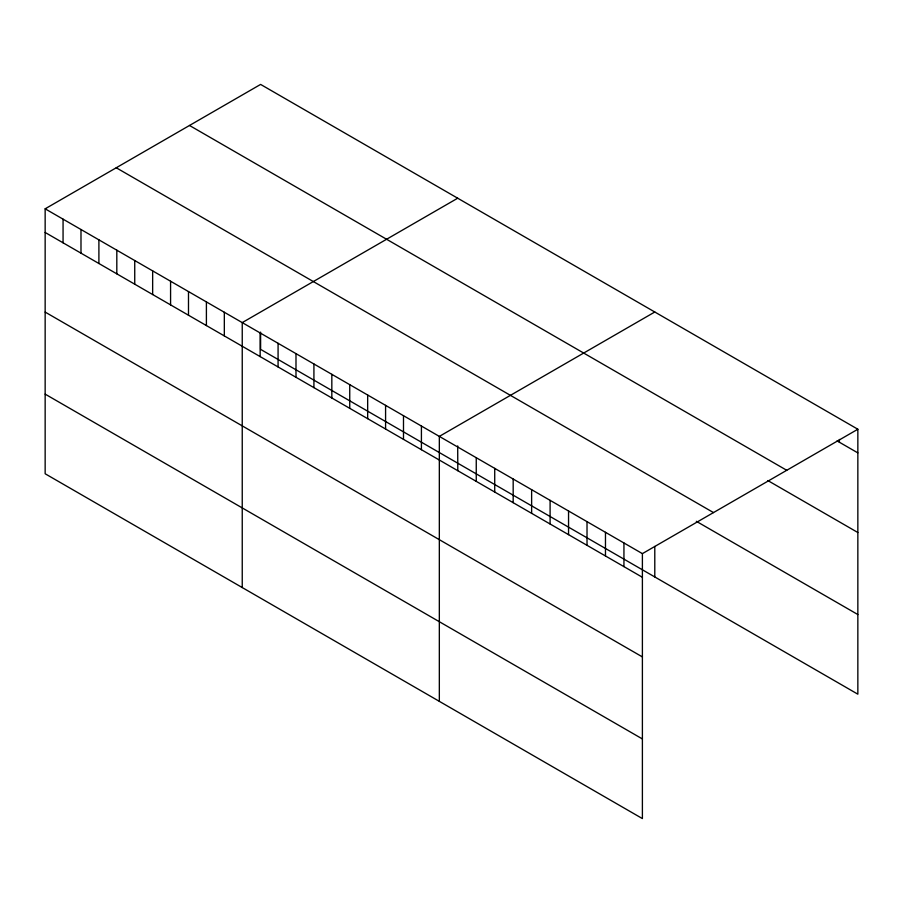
<?xml version="1.0" encoding="UTF-8"?>
<svg xmlns="http://www.w3.org/2000/svg" width="903" height="903" viewBox="0 0 903 903"><rect width="100%" height="100%" fill="white"/><g stroke="black" fill="none" stroke-linecap="round" stroke-linejoin="round"><path stroke-width="1.35" d="M45.15 208.819L642.394 553.629L642.394 818.581L45.15 473.759L45.15 208.819L260.606 84.419L857.85 429.241L857.85 694.181L260.606 349.371L260.606 332.112M457.697 198.208L242.241 322.608L242.241 587.548M654.788 312.009L439.332 436.397L439.332 701.338M642.394 553.629L857.85 429.241M837.081 440.901L857.85 452.888M189.506 125.472L786.75 470.294M767.855 480.565L857.85 532.522M116.25 167.766L713.494 512.588M696.326 521.302L857.85 614.559M45.15 232.466L642.394 577.288M45.15 312.088L642.394 656.91M45.15 394.126L642.394 738.947M839.395 439.456L839.395 442.233M654.788 546.428L654.788 576.949M623.939 542.974L623.939 566.621M605.473 532.318L605.473 555.966M587.018 521.663L587.018 545.31M568.551 510.996L568.551 534.655M550.096 500.341L550.096 523.988M531.63 489.686L531.63 513.333M513.175 479.03L513.175 502.678M494.72 468.364L494.72 492.022M476.253 457.708L476.253 481.355M457.697 445.901L457.798 470.7M421.419 426.047L421.419 449.705M403.494 415.707L403.494 439.355M385.581 405.357L385.581 429.015M367.668 395.017L367.668 418.665M349.743 384.667L349.743 408.325M331.83 374.327L331.83 397.975M313.917 363.977L313.917 387.635M295.992 353.637L295.992 377.285M278.079 343.298L278.079 366.945M260.154 332.947L260.154 356.595M224.328 312.257L224.328 335.905M206.403 301.918L206.403 325.565M188.49 291.567L188.49 315.226M170.577 281.228L170.577 304.875M152.652 270.877L152.652 294.536M134.739 260.538L134.739 284.185M116.814 250.187L116.814 273.846M98.901 239.848L98.901 263.495M80.988 229.509L80.988 253.156M63.063 219.158L63.063 242.805"/></g></svg>
